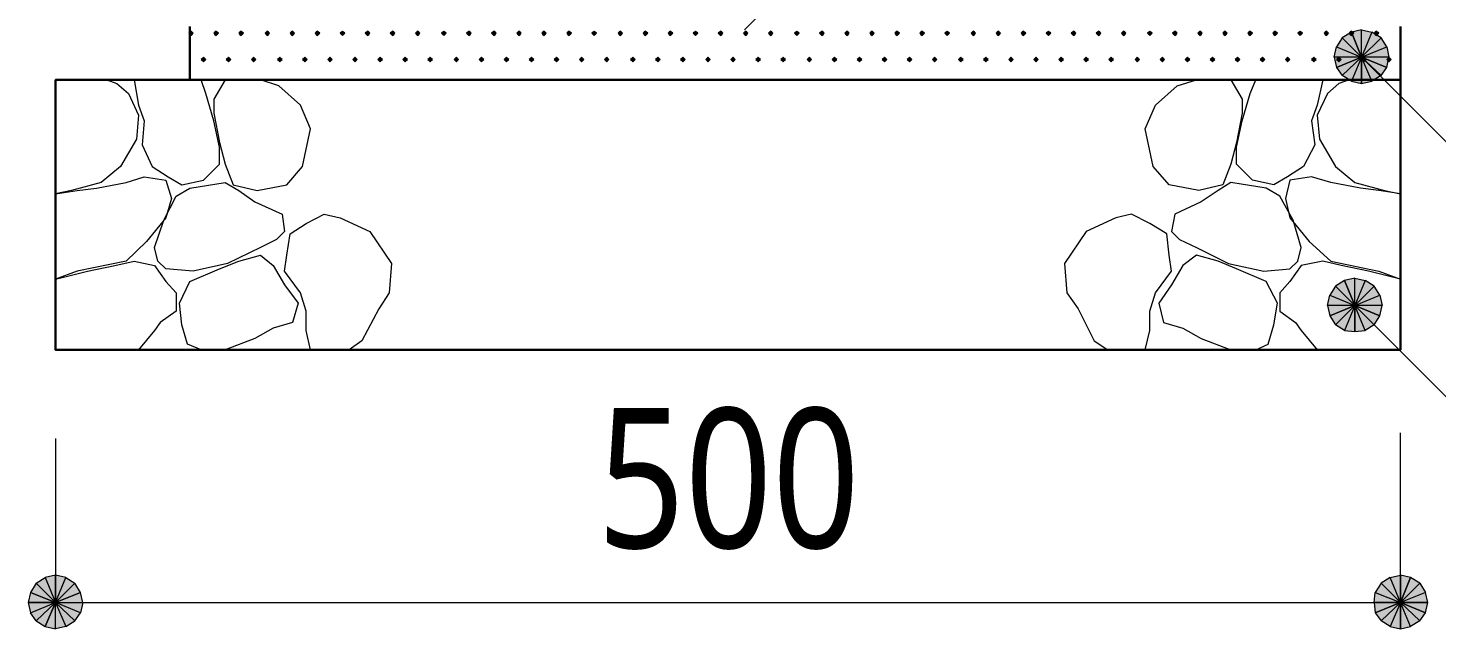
# Model space of a CAD drawing. Header units: millimetres. Extents: x 0 to 420, y 0 to 297.
# Drawn here: x 140.33 to 166.52, y 225.04 to 236.21 of the extents above; entities that cross this region are included whole.
import ezdxf
from ezdxf.enums import TextEntityAlignment as Align

# ---------------------------------------------------------------- set-up
doc = ezdxf.new("R2010")
doc.units = ezdxf.units.MM
doc.styles.add('kst32b', font='NotoSansJP-Variable.ttf')

msp = doc.modelspace()

# ---------------------------------------------------------------- hatches: boundary and pattern name
h = msp.add_hatch(color=7)
h.paths.add_polyline_path([(165.481, 236.029), (165.312, 236.135), (165.121, 235.67), (165.481, 236.029)])
h.paths.add_polyline_path([(165.312, 236.135), (165.121, 235.67), (165.121, 236.178), (165.312, 236.135)])
h.paths.add_polyline_path([(165.121, 235.67), (165.121, 236.178), (164.931, 236.135), (165.121, 235.67)])
for points in [[(143.362, 236.156), (143.341, 236.135), (143.32, 236.114), (143.341, 236.093), (143.362, 236.072), (143.383, 236.093), (143.404, 236.114), (143.383, 236.135), (143.362, 236.156)], [(143.828, 236.156), (143.806, 236.135), (143.785, 236.114), (143.806, 236.093), (143.828, 236.072), (143.849, 236.093), (143.87, 236.114), (143.849, 236.135), (143.828, 236.156)], [(144.293, 236.156), (144.272, 236.135), (144.251, 236.114), (144.272, 236.093), (144.293, 236.072), (144.314, 236.093), (144.336, 236.114), (144.314, 236.135), (144.293, 236.156)], [(144.78, 236.156), (144.759, 236.135), (144.738, 236.114), (144.759, 236.093), (144.78, 236.072), (144.801, 236.093), (144.822, 236.114), (144.801, 236.135), (144.78, 236.156)], [(145.246, 236.156), (145.225, 236.135), (145.203, 236.114), (145.225, 236.093), (145.246, 236.072), (145.267, 236.093), (145.288, 236.114), (145.267, 236.135), (145.246, 236.156)], [(145.711, 236.156), (145.69, 236.135), (145.669, 236.114), (145.69, 236.093), (145.711, 236.072), (145.733, 236.093), (145.754, 236.114), (145.733, 236.135), (145.711, 236.156)], [(146.177, 236.156), (146.156, 236.135), (146.135, 236.114), (146.156, 236.093), (146.177, 236.072), (146.198, 236.093), (146.219, 236.114), (146.198, 236.135), (146.177, 236.156)], [(146.643, 236.156), (146.621, 236.135), (146.6, 236.114), (146.621, 236.093), (146.643, 236.072), (146.664, 236.093), (146.685, 236.114), (146.664, 236.135), (146.643, 236.156)], [(147.108, 236.156), (147.087, 236.135), (147.066, 236.114), (147.087, 236.093), (147.108, 236.072), (147.129, 236.093), (147.151, 236.114), (147.129, 236.135), (147.108, 236.156)], [(147.574, 236.156), (147.553, 236.135), (147.532, 236.114), (147.553, 236.093), (147.574, 236.072), (147.595, 236.093), (147.616, 236.114), (147.595, 236.135), (147.574, 236.156)], [(148.061, 236.156), (148.04, 236.135), (148.019, 236.114), (148.04, 236.093), (148.061, 236.072), (148.082, 236.093), (148.103, 236.114), (148.082, 236.135), (148.061, 236.156)], [(148.527, 236.156), (148.505, 236.135), (148.484, 236.114), (148.505, 236.093), (148.527, 236.072), (148.548, 236.093), (148.569, 236.114), (148.548, 236.135), (148.527, 236.156)], [(148.992, 236.156), (148.971, 236.135), (148.95, 236.114), (148.971, 236.093), (148.992, 236.072), (149.013, 236.093), (149.035, 236.114), (149.013, 236.135), (148.992, 236.156)], [(149.458, 236.156), (149.437, 236.135), (149.416, 236.114), (149.437, 236.093), (149.458, 236.072), (149.479, 236.093), (149.5, 236.114), (149.479, 236.135), (149.458, 236.156)], [(149.924, 236.156), (149.902, 236.135), (149.881, 236.114), (149.902, 236.093), (149.924, 236.072), (149.945, 236.093), (149.966, 236.114), (149.945, 236.135), (149.924, 236.156)], [(150.389, 236.156), (150.368, 236.135), (150.347, 236.114), (150.368, 236.093), (150.389, 236.072), (150.41, 236.093), (150.432, 236.114), (150.41, 236.135), (150.389, 236.156)], [(150.855, 236.156), (150.834, 236.135), (150.812, 236.114), (150.834, 236.093), (150.855, 236.072), (150.876, 236.093), (150.897, 236.114), (150.876, 236.135), (150.855, 236.156)], [(151.342, 236.156), (151.321, 236.135), (151.299, 236.114), (151.321, 236.093), (151.342, 236.072), (151.363, 236.093), (151.384, 236.114), (151.363, 236.135), (151.342, 236.156)], [(151.807, 236.156), (151.786, 236.135), (151.765, 236.114), (151.786, 236.093), (151.807, 236.072), (151.829, 236.093), (151.85, 236.114), (151.829, 236.135), (151.807, 236.156)], [(152.273, 236.156), (152.252, 236.135), (152.231, 236.114), (152.252, 236.093), (152.273, 236.072), (152.294, 236.093), (152.315, 236.114), (152.294, 236.135), (152.273, 236.156)], [(152.739, 236.156), (152.718, 236.135), (152.696, 236.114), (152.718, 236.093), (152.739, 236.072), (152.76, 236.093), (152.781, 236.114), (152.76, 236.135), (152.739, 236.156)], [(153.204, 236.156), (153.183, 236.135), (153.162, 236.114), (153.183, 236.093), (153.204, 236.072), (153.226, 236.093), (153.247, 236.114), (153.226, 236.135), (153.204, 236.156)], [(153.67, 236.156), (153.649, 236.135), (153.628, 236.114), (153.649, 236.093), (153.67, 236.072), (153.691, 236.093), (153.712, 236.114), (153.691, 236.135), (153.67, 236.156)], [(154.136, 236.156), (154.115, 236.135), (154.093, 236.114), (154.115, 236.093), (154.136, 236.072), (154.157, 236.093), (154.178, 236.114), (154.157, 236.135), (154.136, 236.156)], [(154.622, 236.156), (154.601, 236.135), (154.58, 236.114), (154.601, 236.093), (154.622, 236.072), (154.644, 236.093), (154.665, 236.114), (154.644, 236.135), (154.622, 236.156)], [(155.088, 236.156), (155.067, 236.135), (155.046, 236.114), (155.067, 236.093), (155.088, 236.072), (155.109, 236.093), (155.13, 236.114), (155.109, 236.135), (155.088, 236.156)], [(155.554, 236.156), (155.533, 236.135), (155.512, 236.114), (155.533, 236.093), (155.554, 236.072), (155.575, 236.093), (155.596, 236.114), (155.575, 236.135), (155.554, 236.156)], [(156.02, 236.156), (155.998, 236.135), (155.977, 236.114), (155.998, 236.093), (156.02, 236.072), (156.041, 236.093), (156.062, 236.114), (156.041, 236.135), (156.02, 236.156)], [(156.485, 236.156), (156.464, 236.135), (156.443, 236.114), (156.464, 236.093), (156.485, 236.072), (156.506, 236.093), (156.528, 236.114), (156.506, 236.135), (156.485, 236.156)], [(156.951, 236.156), (156.93, 236.135), (156.909, 236.114), (156.93, 236.093), (156.951, 236.072), (156.972, 236.093), (156.993, 236.114), (156.972, 236.135), (156.951, 236.156)], [(157.417, 236.156), (157.395, 236.135), (157.374, 236.114), (157.395, 236.093), (157.417, 236.072), (157.438, 236.093), (157.459, 236.114), (157.438, 236.135), (157.417, 236.156)], [(157.903, 236.156), (157.882, 236.135), (157.861, 236.114), (157.882, 236.093), (157.903, 236.072), (157.925, 236.093), (157.946, 236.114), (157.925, 236.135), (157.903, 236.156)], [(158.369, 236.156), (158.348, 236.135), (158.327, 236.114), (158.348, 236.093), (158.369, 236.072), (158.39, 236.093), (158.411, 236.114), (158.39, 236.135), (158.369, 236.156)], [(158.835, 236.156), (158.813, 236.135), (158.792, 236.114), (158.813, 236.093), (158.835, 236.072), (158.856, 236.093), (158.877, 236.114), (158.856, 236.135), (158.835, 236.156)], [(159.3, 236.156), (159.279, 236.135), (159.258, 236.114), (159.279, 236.093), (159.3, 236.072), (159.321, 236.093), (159.343, 236.114), (159.321, 236.135), (159.3, 236.156)], [(159.766, 236.156), (159.745, 236.135), (159.724, 236.114), (159.745, 236.093), (159.766, 236.072), (159.787, 236.093), (159.808, 236.114), (159.787, 236.135), (159.766, 236.156)], [(160.232, 236.156), (160.211, 236.135), (160.189, 236.114), (160.211, 236.093), (160.232, 236.072), (160.253, 236.093), (160.274, 236.114), (160.253, 236.135), (160.232, 236.156)], [(160.697, 236.156), (160.676, 236.135), (160.655, 236.114), (160.676, 236.093), (160.697, 236.072), (160.719, 236.093), (160.74, 236.114), (160.719, 236.135), (160.697, 236.156)], [(161.184, 236.156), (161.163, 236.135), (161.142, 236.114), (161.163, 236.093), (161.184, 236.072), (161.205, 236.093), (161.227, 236.114), (161.205, 236.135), (161.184, 236.156)], [(161.65, 236.156), (161.629, 236.135), (161.608, 236.114), (161.629, 236.093), (161.65, 236.072), (161.671, 236.093), (161.692, 236.114), (161.671, 236.135), (161.65, 236.156)], [(162.116, 236.156), (162.094, 236.135), (162.073, 236.114), (162.094, 236.093), (162.116, 236.072), (162.137, 236.093), (162.158, 236.114), (162.137, 236.135), (162.116, 236.156)], [(162.581, 236.156), (162.56, 236.135), (162.539, 236.114), (162.56, 236.093), (162.581, 236.072), (162.602, 236.093), (162.624, 236.114), (162.602, 236.135), (162.581, 236.156)], [(163.047, 236.156), (163.026, 236.135), (163.004, 236.114), (163.026, 236.093), (163.047, 236.072), (163.068, 236.093), (163.089, 236.114), (163.068, 236.135), (163.047, 236.156)], [(163.512, 236.156), (163.491, 236.135), (163.47, 236.114), (163.491, 236.093), (163.512, 236.072), (163.534, 236.093), (163.555, 236.114), (163.534, 236.135), (163.512, 236.156)], [(163.978, 236.156), (163.957, 236.135), (163.936, 236.114), (163.957, 236.093), (163.978, 236.072), (163.999, 236.093), (164.021, 236.114), (163.999, 236.135), (163.978, 236.156)], [(164.465, 236.156), (164.444, 236.135), (164.423, 236.114), (164.444, 236.093), (164.465, 236.072), (164.486, 236.093), (164.507, 236.114), (164.486, 236.135), (164.465, 236.156)], [(164.931, 236.135), (164.761, 236.029), (165.121, 235.67), (164.931, 236.135)], [(164.931, 236.156), (164.91, 236.135), (164.888, 236.114), (164.91, 236.093), (164.931, 236.072), (164.952, 236.093), (164.973, 236.114), (164.952, 236.135), (164.931, 236.156)], [(165.396, 236.156), (165.375, 236.135), (165.354, 236.114), (165.375, 236.093), (165.396, 236.072), (165.418, 236.093), (165.439, 236.114), (165.418, 236.135), (165.396, 236.156)], [(143.595, 235.67), (143.574, 235.648), (143.552, 235.627), (143.574, 235.606), (143.595, 235.585), (143.616, 235.606), (143.637, 235.627), (143.616, 235.648), (143.595, 235.67)], [(144.06, 235.67), (144.039, 235.648), (144.018, 235.627), (144.039, 235.606), (144.06, 235.585), (144.082, 235.606), (144.103, 235.627), (144.082, 235.648), (144.06, 235.67)], [(144.526, 235.67), (144.505, 235.648), (144.484, 235.627), (144.505, 235.606), (144.526, 235.585), (144.547, 235.606), (144.568, 235.627), (144.547, 235.648), (144.526, 235.67)], [(145.013, 235.67), (144.992, 235.648), (144.971, 235.627), (144.992, 235.606), (145.013, 235.585), (145.034, 235.606), (145.055, 235.627), (145.034, 235.648), (145.013, 235.67)], [(145.479, 235.67), (145.457, 235.648), (145.436, 235.627), (145.457, 235.606), (145.479, 235.585), (145.5, 235.606), (145.521, 235.627), (145.5, 235.648), (145.479, 235.67)], [(145.944, 235.67), (145.923, 235.648), (145.902, 235.627), (145.923, 235.606), (145.944, 235.585), (145.965, 235.606), (145.987, 235.627), (145.965, 235.648), (145.944, 235.67)], [(146.41, 235.67), (146.389, 235.648), (146.368, 235.627), (146.389, 235.606), (146.41, 235.585), (146.431, 235.606), (146.452, 235.627), (146.431, 235.648), (146.41, 235.67)], [(146.876, 235.67), (146.854, 235.648), (146.833, 235.627), (146.854, 235.606), (146.876, 235.585), (146.897, 235.606), (146.918, 235.627), (146.897, 235.648), (146.876, 235.67)], [(147.341, 235.67), (147.32, 235.648), (147.299, 235.627), (147.32, 235.606), (147.341, 235.585), (147.362, 235.606), (147.384, 235.627), (147.362, 235.648), (147.341, 235.67)], [(147.807, 235.67), (147.786, 235.648), (147.765, 235.627), (147.786, 235.606), (147.807, 235.585), (147.828, 235.606), (147.849, 235.627), (147.828, 235.648), (147.807, 235.67)], [(148.294, 235.67), (148.272, 235.648), (148.251, 235.627), (148.272, 235.606), (148.294, 235.585), (148.315, 235.606), (148.336, 235.627), (148.315, 235.648), (148.294, 235.67)], [(148.759, 235.67), (148.738, 235.648), (148.717, 235.627), (148.738, 235.606), (148.759, 235.585), (148.78, 235.606), (148.802, 235.627), (148.78, 235.648), (148.759, 235.67)], [(149.225, 235.67), (149.204, 235.648), (149.183, 235.627), (149.204, 235.606), (149.225, 235.585), (149.246, 235.606), (149.267, 235.627), (149.246, 235.648), (149.225, 235.67)], [(149.691, 235.67), (149.67, 235.648), (149.648, 235.627), (149.67, 235.606), (149.691, 235.585), (149.712, 235.606), (149.733, 235.627), (149.712, 235.648), (149.691, 235.67)], [(150.156, 235.67), (150.135, 235.648), (150.114, 235.627), (150.135, 235.606), (150.156, 235.585), (150.178, 235.606), (150.199, 235.627), (150.178, 235.648), (150.156, 235.67)], [(150.622, 235.67), (150.601, 235.648), (150.58, 235.627), (150.601, 235.606), (150.622, 235.585), (150.643, 235.606), (150.664, 235.627), (150.643, 235.648), (150.622, 235.67)], [(151.088, 235.67), (151.067, 235.648), (151.045, 235.627), (151.067, 235.606), (151.088, 235.585), (151.109, 235.606), (151.13, 235.627), (151.109, 235.648), (151.088, 235.67)], [(151.575, 235.67), (151.553, 235.648), (151.532, 235.627), (151.553, 235.606), (151.575, 235.585), (151.596, 235.606), (151.617, 235.627), (151.596, 235.648), (151.575, 235.67)], [(152.04, 235.67), (152.019, 235.648), (151.998, 235.627), (152.019, 235.606), (152.04, 235.585), (152.061, 235.606), (152.083, 235.627), (152.061, 235.648), (152.04, 235.67)], [(152.506, 235.67), (152.485, 235.648), (152.463, 235.627), (152.485, 235.606), (152.506, 235.585), (152.527, 235.606), (152.548, 235.627), (152.527, 235.648), (152.506, 235.67)], [(152.971, 235.67), (152.95, 235.648), (152.929, 235.627), (152.95, 235.606), (152.971, 235.585), (152.993, 235.606), (153.014, 235.627), (152.993, 235.648), (152.971, 235.67)], [(153.437, 235.67), (153.416, 235.648), (153.395, 235.627), (153.416, 235.606), (153.437, 235.585), (153.458, 235.606), (153.479, 235.627), (153.458, 235.648), (153.437, 235.67)], [(153.903, 235.67), (153.882, 235.648), (153.861, 235.627), (153.882, 235.606), (153.903, 235.585), (153.924, 235.606), (153.945, 235.627), (153.924, 235.648), (153.903, 235.67)], [(154.369, 235.67), (154.347, 235.648), (154.326, 235.627), (154.347, 235.606), (154.369, 235.585), (154.39, 235.606), (154.411, 235.627), (154.39, 235.648), (154.369, 235.67)], [(154.855, 235.67), (154.834, 235.648), (154.813, 235.627), (154.834, 235.606), (154.855, 235.585), (154.877, 235.606), (154.898, 235.627), (154.877, 235.648), (154.855, 235.67)], [(155.321, 235.67), (155.3, 235.648), (155.279, 235.627), (155.3, 235.606), (155.321, 235.585), (155.342, 235.606), (155.363, 235.627), (155.342, 235.648), (155.321, 235.67)], [(155.787, 235.67), (155.766, 235.648), (155.744, 235.627), (155.766, 235.606), (155.787, 235.585), (155.808, 235.606), (155.829, 235.627), (155.808, 235.648), (155.787, 235.67)], [(156.252, 235.67), (156.231, 235.648), (156.21, 235.627), (156.231, 235.606), (156.252, 235.585), (156.274, 235.606), (156.295, 235.627), (156.274, 235.648), (156.252, 235.67)], [(156.718, 235.67), (156.697, 235.648), (156.676, 235.627), (156.697, 235.606), (156.718, 235.585), (156.739, 235.606), (156.76, 235.627), (156.739, 235.648), (156.718, 235.67)], [(157.184, 235.67), (157.162, 235.648), (157.141, 235.627), (157.162, 235.606), (157.184, 235.585), (157.205, 235.606), (157.226, 235.627), (157.205, 235.648), (157.184, 235.67)], [(157.671, 235.67), (157.649, 235.648), (157.628, 235.627), (157.649, 235.606), (157.671, 235.585), (157.692, 235.606), (157.713, 235.627), (157.692, 235.648), (157.671, 235.67)], [(158.136, 235.67), (158.115, 235.648), (158.094, 235.627), (158.115, 235.606), (158.136, 235.585), (158.157, 235.606), (158.179, 235.627), (158.157, 235.648), (158.136, 235.67)], [(158.602, 235.67), (158.581, 235.648), (158.56, 235.627), (158.581, 235.606), (158.602, 235.585), (158.623, 235.606), (158.644, 235.627), (158.623, 235.648), (158.602, 235.67)], [(159.068, 235.67), (159.046, 235.648), (159.025, 235.627), (159.046, 235.606), (159.068, 235.585), (159.089, 235.606), (159.11, 235.627), (159.089, 235.648), (159.068, 235.67)], [(159.533, 235.67), (159.512, 235.648), (159.491, 235.627), (159.512, 235.606), (159.533, 235.585), (159.554, 235.606), (159.576, 235.627), (159.554, 235.648), (159.533, 235.67)], [(159.999, 235.67), (159.978, 235.648), (159.957, 235.627), (159.978, 235.606), (159.999, 235.585), (160.02, 235.606), (160.041, 235.627), (160.02, 235.648), (159.999, 235.67)], [(160.465, 235.67), (160.443, 235.648), (160.422, 235.627), (160.443, 235.606), (160.465, 235.585), (160.486, 235.606), (160.507, 235.627), (160.486, 235.648), (160.465, 235.67)], [(160.951, 235.67), (160.93, 235.648), (160.909, 235.627), (160.93, 235.606), (160.951, 235.585), (160.972, 235.606), (160.994, 235.627), (160.972, 235.648), (160.951, 235.67)], [(161.417, 235.67), (161.396, 235.648), (161.375, 235.627), (161.396, 235.606), (161.417, 235.585), (161.438, 235.606), (161.459, 235.627), (161.438, 235.648), (161.417, 235.67)], [(161.883, 235.67), (161.862, 235.648), (161.84, 235.627), (161.862, 235.606), (161.883, 235.585), (161.904, 235.606), (161.925, 235.627), (161.904, 235.648), (161.883, 235.67)], [(162.348, 235.67), (162.327, 235.648), (162.306, 235.627), (162.327, 235.606), (162.348, 235.585), (162.37, 235.606), (162.391, 235.627), (162.37, 235.648), (162.348, 235.67)], [(162.814, 235.67), (162.793, 235.648), (162.772, 235.627), (162.793, 235.606), (162.814, 235.585), (162.835, 235.606), (162.856, 235.627), (162.835, 235.648), (162.814, 235.67)], [(163.28, 235.67), (163.259, 235.648), (163.237, 235.627), (163.259, 235.606), (163.28, 235.585), (163.301, 235.606), (163.322, 235.627), (163.301, 235.648), (163.28, 235.67)], [(163.745, 235.67), (163.724, 235.648), (163.703, 235.627), (163.724, 235.606), (163.745, 235.585), (163.767, 235.606), (163.788, 235.627), (163.767, 235.648), (163.745, 235.67)], [(164.232, 235.67), (164.211, 235.648), (164.19, 235.627), (164.211, 235.606), (164.232, 235.585), (164.253, 235.606), (164.275, 235.627), (164.253, 235.648), (164.232, 235.67)], [(164.698, 235.67), (164.677, 235.648), (164.655, 235.627), (164.677, 235.606), (164.698, 235.585), (164.719, 235.606), (164.74, 235.627), (164.719, 235.648), (164.698, 235.67)], [(165.163, 235.67), (165.142, 235.648), (165.121, 235.627), (165.142, 235.606), (165.163, 235.585), (165.185, 235.606), (165.206, 235.627), (165.185, 235.648), (165.163, 235.67)], [(165.629, 235.67), (165.608, 235.648), (165.587, 235.627), (165.608, 235.606), (165.629, 235.585), (165.65, 235.606), (165.671, 235.627), (165.65, 235.648), (165.629, 235.67)], [(164.804, 231.521), (164.634, 231.415), (164.994, 231.055), (164.804, 231.521)], [(140.377, 225.721), (140.335, 225.531), (140.843, 225.531), (140.377, 225.721)], [(166.307, 225.34), (166.349, 225.531), (165.841, 225.531), (166.307, 225.34)]]:
    msp.add_hatch(color=7).paths.add_polyline_path(points)
h = msp.add_hatch(color=7)
h.paths.add_polyline_path([(164.761, 236.029), (164.655, 235.86), (165.121, 235.67), (164.761, 236.029)])
h.paths.add_polyline_path([(164.655, 235.86), (165.121, 235.67), (164.613, 235.67), (164.655, 235.86)])
h.paths.add_polyline_path([(165.121, 235.67), (164.613, 235.67), (164.655, 235.479), (165.121, 235.67)])
h = msp.add_hatch(color=7)
h.paths.add_polyline_path([(165.587, 235.479), (165.629, 235.67), (165.121, 235.67), (165.587, 235.479)])
h.paths.add_polyline_path([(165.629, 235.67), (165.121, 235.67), (165.587, 235.86), (165.629, 235.67)])
h.paths.add_polyline_path([(165.121, 235.67), (165.587, 235.86), (165.481, 236.029), (165.121, 235.67)])
h = msp.add_hatch(color=7)
h.paths.add_polyline_path([(164.655, 235.479), (164.761, 235.331), (165.121, 235.67), (164.655, 235.479)])
h.paths.add_polyline_path([(164.761, 235.331), (165.121, 235.67), (164.931, 235.225), (164.761, 235.331)])
h.paths.add_polyline_path([(165.121, 235.67), (164.931, 235.225), (165.121, 235.183), (165.121, 235.67)])
h = msp.add_hatch(color=7)
h.paths.add_polyline_path([(165.121, 235.183), (165.312, 235.225), (165.121, 235.67), (165.121, 235.183)])
h.paths.add_polyline_path([(165.312, 235.225), (165.121, 235.67), (165.481, 235.331), (165.312, 235.225)])
h.paths.add_polyline_path([(165.121, 235.67), (165.481, 235.331), (165.587, 235.479), (165.121, 235.67)])
h = msp.add_hatch(color=7)
h.paths.add_polyline_path([(165.354, 231.415), (165.185, 231.521), (164.994, 231.055), (165.354, 231.415)])
h.paths.add_polyline_path([(165.185, 231.521), (164.994, 231.055), (164.994, 231.563), (165.185, 231.521)])
h.paths.add_polyline_path([(164.994, 231.055), (164.994, 231.563), (164.804, 231.521), (164.994, 231.055)])
h = msp.add_hatch(color=7)
h.paths.add_polyline_path([(164.634, 231.415), (164.529, 231.246), (164.994, 231.055), (164.634, 231.415)])
h.paths.add_polyline_path([(164.529, 231.246), (164.994, 231.055), (164.486, 231.055), (164.529, 231.246)])
h.paths.add_polyline_path([(164.994, 231.055), (164.486, 231.055), (164.529, 230.865), (164.994, 231.055)])
h = msp.add_hatch(color=7)
h.paths.add_polyline_path([(165.46, 230.865), (165.502, 231.055), (164.994, 231.055), (165.46, 230.865)])
h.paths.add_polyline_path([(165.502, 231.055), (164.994, 231.055), (165.46, 231.246), (165.502, 231.055)])
h.paths.add_polyline_path([(164.994, 231.055), (165.46, 231.246), (165.354, 231.415), (164.994, 231.055)])
h = msp.add_hatch(color=7)
h.paths.add_polyline_path([(164.529, 230.865), (164.634, 230.696), (164.994, 231.055), (164.529, 230.865)])
h.paths.add_polyline_path([(164.634, 230.696), (164.994, 231.055), (164.804, 230.59), (164.634, 230.696)])
h.paths.add_polyline_path([(164.994, 231.055), (164.804, 230.59), (164.994, 230.568), (164.994, 231.055)])
h = msp.add_hatch(color=7)
h.paths.add_polyline_path([(164.994, 230.568), (165.185, 230.59), (164.994, 231.055), (164.994, 230.568)])
h.paths.add_polyline_path([(165.185, 230.59), (164.994, 231.055), (165.354, 230.696), (165.185, 230.59)])
h.paths.add_polyline_path([(164.994, 231.055), (165.354, 230.696), (165.46, 230.865), (164.994, 231.055)])
h = msp.add_hatch(color=7)
h.paths.add_polyline_path([(140.843, 226.039), (140.653, 225.996), (140.843, 225.531), (140.843, 226.039)])
h.paths.add_polyline_path([(140.653, 225.996), (140.843, 225.531), (140.483, 225.891), (140.653, 225.996)])
h.paths.add_polyline_path([(140.843, 225.531), (140.483, 225.891), (140.377, 225.721), (140.843, 225.531)])
h = msp.add_hatch(color=7)
h.paths.add_polyline_path([(141.309, 225.721), (141.203, 225.891), (140.843, 225.531), (141.309, 225.721)])
h.paths.add_polyline_path([(141.203, 225.891), (140.843, 225.531), (141.034, 225.996), (141.203, 225.891)])
h.paths.add_polyline_path([(140.843, 225.531), (141.034, 225.996), (140.843, 226.039), (140.843, 225.531)])
h = msp.add_hatch(color=7)
h.paths.add_polyline_path([(166.031, 225.996), (165.841, 226.039), (165.841, 225.531), (166.031, 225.996)])
h.paths.add_polyline_path([(165.841, 226.039), (165.841, 225.531), (165.65, 225.996), (165.841, 226.039)])
h.paths.add_polyline_path([(165.841, 225.531), (165.65, 225.996), (165.481, 225.891), (165.841, 225.531)])
h = msp.add_hatch(color=7)
h.paths.add_polyline_path([(166.349, 225.531), (166.307, 225.721), (165.841, 225.531), (166.349, 225.531)])
h.paths.add_polyline_path([(166.307, 225.721), (165.841, 225.531), (166.201, 225.891), (166.307, 225.721)])
h.paths.add_polyline_path([(165.841, 225.531), (166.201, 225.891), (166.031, 225.996), (165.841, 225.531)])
h = msp.add_hatch(color=7)
h.paths.add_polyline_path([(141.203, 225.192), (141.309, 225.34), (140.843, 225.531), (141.203, 225.192)])
h.paths.add_polyline_path([(141.309, 225.34), (140.843, 225.531), (141.351, 225.531), (141.309, 225.34)])
h.paths.add_polyline_path([(140.843, 225.531), (141.351, 225.531), (141.309, 225.721), (140.843, 225.531)])
h = msp.add_hatch(color=7)
h.paths.add_polyline_path([(165.481, 225.891), (165.375, 225.721), (165.841, 225.531), (165.481, 225.891)])
h.paths.add_polyline_path([(165.375, 225.721), (165.841, 225.531), (165.354, 225.531), (165.375, 225.721)])
h.paths.add_polyline_path([(165.841, 225.531), (165.354, 225.531), (165.375, 225.34), (165.841, 225.531)])
h = msp.add_hatch(color=7)
h.paths.add_polyline_path([(140.335, 225.531), (140.377, 225.34), (140.843, 225.531), (140.335, 225.531)])
h.paths.add_polyline_path([(140.377, 225.34), (140.843, 225.531), (140.483, 225.192), (140.377, 225.34)])
h.paths.add_polyline_path([(140.843, 225.531), (140.483, 225.192), (140.653, 225.086), (140.843, 225.531)])
h = msp.add_hatch(color=7)
h.paths.add_polyline_path([(140.653, 225.086), (140.843, 225.044), (140.843, 225.531), (140.653, 225.086)])
h.paths.add_polyline_path([(140.843, 225.044), (140.843, 225.531), (141.034, 225.086), (140.843, 225.044)])
h.paths.add_polyline_path([(140.843, 225.531), (141.034, 225.086), (141.203, 225.192), (140.843, 225.531)])
h = msp.add_hatch(color=7)
h.paths.add_polyline_path([(165.375, 225.34), (165.481, 225.192), (165.841, 225.531), (165.375, 225.34)])
h.paths.add_polyline_path([(165.481, 225.192), (165.841, 225.531), (165.65, 225.086), (165.481, 225.192)])
h.paths.add_polyline_path([(165.841, 225.531), (165.65, 225.086), (165.841, 225.044), (165.841, 225.531)])
h = msp.add_hatch(color=7)
h.paths.add_polyline_path([(165.841, 225.044), (166.031, 225.086), (165.841, 225.531), (165.841, 225.044)])
h.paths.add_polyline_path([(166.031, 225.086), (165.841, 225.531), (166.201, 225.192), (166.031, 225.086)])
h.paths.add_polyline_path([(165.841, 225.531), (166.201, 225.192), (166.307, 225.34), (165.841, 225.531)])

# ---------------------------------------------------------------- linework, layer by layer
at = {"lineweight": 13}
for points in [[(153.649, 236.178), (157.374, 239.882)], [(165.121, 235.67), (168.402, 232.389)], [(141.796, 235.246), (141.986, 235.183), (142.198, 234.992), (142.388, 234.59), (142.346, 234.146), (142.05, 233.638), (141.69, 233.341), (141.139, 233.193), (140.843, 233.13), (141.245, 233.193), (141.605, 233.236), (142.155, 233.341), (142.494, 233.447), (142.896, 233.384), (143.002, 233.045), (142.896, 232.685), (142.536, 232.241), (142.155, 231.881), (141.245, 231.69), (140.843, 231.542), (141.436, 231.69), (141.944, 231.796), (142.304, 231.881), (142.685, 231.796), (142.896, 231.5), (143.087, 231.288), (143.087, 230.949), (142.79, 230.738), (142.685, 230.59), (142.388, 230.23)], [(142.304, 235.246), (142.388, 234.781), (142.494, 234.484), (142.452, 234.04), (142.642, 233.638), (142.938, 233.447), (143.193, 233.299), (143.595, 233.384), (143.891, 233.68), (143.891, 233.997), (143.785, 234.484), (143.637, 234.992), (143.552, 235.246)], [(143.997, 235.246), (143.785, 234.887), (143.785, 234.632), (143.891, 234.082), (143.997, 233.68), (144.145, 233.299), (144.59, 233.193), (145.14, 233.299), (145.436, 233.638), (145.584, 234.336), (145.394, 234.781), (144.992, 235.14), (144.653, 235.246)], [(162.687, 235.246), (162.899, 234.887), (162.899, 234.632), (162.793, 234.082), (162.687, 233.68), (162.539, 233.299), (162.094, 233.193), (161.544, 233.299), (161.248, 233.638), (161.1, 234.336), (161.29, 234.781), (161.692, 235.14), (162.052, 235.246)], [(164.402, 235.246), (164.296, 234.781), (164.19, 234.484), (164.253, 234.04), (164.042, 233.638), (163.745, 233.447), (163.491, 233.299), (163.089, 233.384), (162.793, 233.68), (162.793, 233.997), (162.899, 234.484), (163.047, 234.992), (163.153, 235.246)], [(164.888, 235.246), (164.698, 235.183), (164.486, 234.992), (164.296, 234.59), (164.338, 234.146), (164.634, 233.638), (164.994, 233.341), (165.545, 233.193), (165.841, 233.13), (165.439, 233.193), (165.1, 233.236), (164.55, 233.341), (164.19, 233.447), (163.788, 233.384), (163.703, 233.045), (163.788, 232.685), (164.147, 232.241), (164.55, 231.881), (165.439, 231.69), (165.841, 231.542), (165.248, 231.69), (164.74, 231.796), (164.402, 231.881), (163.999, 231.796), (163.788, 231.5), (163.597, 231.288), (163.597, 230.949), (163.894, 230.738), (163.999, 230.59), (164.296, 230.23)], [(145.584, 230.23), (145.5, 230.59), (145.5, 230.949), (145.394, 231.288), (145.097, 231.69), (145.14, 231.987), (145.203, 232.389), (145.5, 232.579), (145.838, 232.749), (146.135, 232.685), (146.685, 232.431), (147.087, 231.838), (147.045, 231.288), (146.854, 230.992), (146.537, 230.399), (146.304, 230.23)], [(161.1, 230.23), (161.184, 230.59), (161.184, 230.949), (161.29, 231.288), (161.586, 231.69), (161.544, 231.987), (161.502, 232.389), (161.184, 232.579), (160.846, 232.749), (160.549, 232.685), (159.999, 232.431), (159.597, 231.838), (159.639, 231.288), (159.851, 230.992), (160.147, 230.399), (160.401, 230.23)], [(143.552, 230.23), (143.298, 230.336), (143.193, 230.696), (143.15, 231.098), (143.341, 231.5), (143.891, 231.733), (144.251, 231.881), (144.653, 231.987), (144.886, 231.796), (145.097, 231.436), (145.352, 231.098), (145.246, 230.738), (144.886, 230.632), (144.547, 230.441), (143.997, 230.23)], [(163.153, 230.23), (163.386, 230.336), (163.491, 230.696), (163.555, 231.098), (163.343, 231.5), (162.793, 231.733), (162.454, 231.881), (162.052, 231.987), (161.798, 231.796), (161.586, 231.436), (161.354, 231.098), (161.438, 230.738), (161.798, 230.632), (162.137, 230.441), (162.687, 230.23)], [(164.994, 231.055), (168.529, 227.521)], [(140.843, 228.579), (140.843, 225.531), (165.841, 225.531), (165.841, 228.685)]]:
    msp.add_lwpolyline(points, dxfattribs=at)
at = {"lineweight": 30}
for points in [[(165.841, 235.246), (140.843, 235.246), (140.843, 230.23), (165.841, 230.23), (165.841, 236.241)], [(143.341, 235.246), (143.341, 236.241)]]:
    msp.add_lwpolyline(points, dxfattribs=at)
at = {"lineweight": 0}
for points in [[(165.121, 235.67), (165.121, 236.178), (164.931, 236.135)], [(165.312, 236.135), (165.121, 235.67), (165.121, 236.178)], [(143.362, 236.156), (143.341, 236.135), (143.32, 236.114), (143.341, 236.093), (143.362, 236.072), (143.383, 236.093), (143.404, 236.114), (143.383, 236.135)], [(143.828, 236.156), (143.806, 236.135), (143.785, 236.114), (143.806, 236.093), (143.828, 236.072), (143.849, 236.093), (143.87, 236.114), (143.849, 236.135)], [(144.293, 236.156), (144.272, 236.135), (144.251, 236.114), (144.272, 236.093), (144.293, 236.072), (144.314, 236.093), (144.336, 236.114), (144.314, 236.135)], [(144.78, 236.156), (144.759, 236.135), (144.738, 236.114), (144.759, 236.093), (144.78, 236.072), (144.801, 236.093), (144.822, 236.114), (144.801, 236.135)], [(145.246, 236.156), (145.225, 236.135), (145.203, 236.114), (145.225, 236.093), (145.246, 236.072), (145.267, 236.093), (145.288, 236.114), (145.267, 236.135)], [(145.711, 236.156), (145.69, 236.135), (145.669, 236.114), (145.69, 236.093), (145.711, 236.072), (145.733, 236.093), (145.754, 236.114), (145.733, 236.135)], [(146.177, 236.156), (146.156, 236.135), (146.135, 236.114), (146.156, 236.093), (146.177, 236.072), (146.198, 236.093), (146.219, 236.114), (146.198, 236.135)], [(146.643, 236.156), (146.621, 236.135), (146.6, 236.114), (146.621, 236.093), (146.643, 236.072), (146.664, 236.093), (146.685, 236.114), (146.664, 236.135)], [(147.108, 236.156), (147.087, 236.135), (147.066, 236.114), (147.087, 236.093), (147.108, 236.072), (147.129, 236.093), (147.151, 236.114), (147.129, 236.135)], [(147.574, 236.156), (147.553, 236.135), (147.532, 236.114), (147.553, 236.093), (147.574, 236.072), (147.595, 236.093), (147.616, 236.114), (147.595, 236.135)], [(148.061, 236.156), (148.04, 236.135), (148.019, 236.114), (148.04, 236.093), (148.061, 236.072), (148.082, 236.093), (148.103, 236.114), (148.082, 236.135)], [(148.527, 236.156), (148.505, 236.135), (148.484, 236.114), (148.505, 236.093), (148.527, 236.072), (148.548, 236.093), (148.569, 236.114), (148.548, 236.135)], [(148.992, 236.156), (148.971, 236.135), (148.95, 236.114), (148.971, 236.093), (148.992, 236.072), (149.013, 236.093), (149.035, 236.114), (149.013, 236.135)], [(149.458, 236.156), (149.437, 236.135), (149.416, 236.114), (149.437, 236.093), (149.458, 236.072), (149.479, 236.093), (149.5, 236.114), (149.479, 236.135)], [(149.924, 236.156), (149.902, 236.135), (149.881, 236.114), (149.902, 236.093), (149.924, 236.072), (149.945, 236.093), (149.966, 236.114), (149.945, 236.135)], [(150.389, 236.156), (150.368, 236.135), (150.347, 236.114), (150.368, 236.093), (150.389, 236.072), (150.41, 236.093), (150.432, 236.114), (150.41, 236.135)], [(150.855, 236.156), (150.834, 236.135), (150.812, 236.114), (150.834, 236.093), (150.855, 236.072), (150.876, 236.093), (150.897, 236.114), (150.876, 236.135)], [(151.342, 236.156), (151.321, 236.135), (151.299, 236.114), (151.321, 236.093), (151.342, 236.072), (151.363, 236.093), (151.384, 236.114), (151.363, 236.135)], [(151.807, 236.156), (151.786, 236.135), (151.765, 236.114), (151.786, 236.093), (151.807, 236.072), (151.829, 236.093), (151.85, 236.114), (151.829, 236.135)], [(152.273, 236.156), (152.252, 236.135), (152.231, 236.114), (152.252, 236.093), (152.273, 236.072), (152.294, 236.093), (152.315, 236.114), (152.294, 236.135)], [(152.739, 236.156), (152.718, 236.135), (152.696, 236.114), (152.718, 236.093), (152.739, 236.072), (152.76, 236.093), (152.781, 236.114), (152.76, 236.135)], [(153.204, 236.156), (153.183, 236.135), (153.162, 236.114), (153.183, 236.093), (153.204, 236.072), (153.226, 236.093), (153.247, 236.114), (153.226, 236.135)], [(153.67, 236.156), (153.649, 236.135), (153.628, 236.114), (153.649, 236.093), (153.67, 236.072), (153.691, 236.093), (153.712, 236.114), (153.691, 236.135)], [(154.136, 236.156), (154.115, 236.135), (154.093, 236.114), (154.115, 236.093), (154.136, 236.072), (154.157, 236.093), (154.178, 236.114), (154.157, 236.135)], [(154.622, 236.156), (154.601, 236.135), (154.58, 236.114), (154.601, 236.093), (154.622, 236.072), (154.644, 236.093), (154.665, 236.114), (154.644, 236.135)], [(155.088, 236.156), (155.067, 236.135), (155.046, 236.114), (155.067, 236.093), (155.088, 236.072), (155.109, 236.093), (155.13, 236.114), (155.109, 236.135)], [(155.554, 236.156), (155.533, 236.135), (155.512, 236.114), (155.533, 236.093), (155.554, 236.072), (155.575, 236.093), (155.596, 236.114), (155.575, 236.135)], [(156.02, 236.156), (155.998, 236.135), (155.977, 236.114), (155.998, 236.093), (156.02, 236.072), (156.041, 236.093), (156.062, 236.114), (156.041, 236.135)], [(156.485, 236.156), (156.464, 236.135), (156.443, 236.114), (156.464, 236.093), (156.485, 236.072), (156.506, 236.093), (156.528, 236.114), (156.506, 236.135)], [(156.951, 236.156), (156.93, 236.135), (156.909, 236.114), (156.93, 236.093), (156.951, 236.072), (156.972, 236.093), (156.993, 236.114), (156.972, 236.135)], [(157.417, 236.156), (157.395, 236.135), (157.374, 236.114), (157.395, 236.093), (157.417, 236.072), (157.438, 236.093), (157.459, 236.114), (157.438, 236.135)], [(157.903, 236.156), (157.882, 236.135), (157.861, 236.114), (157.882, 236.093), (157.903, 236.072), (157.925, 236.093), (157.946, 236.114), (157.925, 236.135)], [(158.369, 236.156), (158.348, 236.135), (158.327, 236.114), (158.348, 236.093), (158.369, 236.072), (158.39, 236.093), (158.411, 236.114), (158.39, 236.135)], [(158.835, 236.156), (158.813, 236.135), (158.792, 236.114), (158.813, 236.093), (158.835, 236.072), (158.856, 236.093), (158.877, 236.114), (158.856, 236.135)], [(159.3, 236.156), (159.279, 236.135), (159.258, 236.114), (159.279, 236.093), (159.3, 236.072), (159.321, 236.093), (159.343, 236.114), (159.321, 236.135)], [(159.766, 236.156), (159.745, 236.135), (159.724, 236.114), (159.745, 236.093), (159.766, 236.072), (159.787, 236.093), (159.808, 236.114), (159.787, 236.135)], [(160.232, 236.156), (160.211, 236.135), (160.189, 236.114), (160.211, 236.093), (160.232, 236.072), (160.253, 236.093), (160.274, 236.114), (160.253, 236.135)], [(160.697, 236.156), (160.676, 236.135), (160.655, 236.114), (160.676, 236.093), (160.697, 236.072), (160.719, 236.093), (160.74, 236.114), (160.719, 236.135)], [(161.184, 236.156), (161.163, 236.135), (161.142, 236.114), (161.163, 236.093), (161.184, 236.072), (161.205, 236.093), (161.227, 236.114), (161.205, 236.135)], [(161.65, 236.156), (161.629, 236.135), (161.608, 236.114), (161.629, 236.093), (161.65, 236.072), (161.671, 236.093), (161.692, 236.114), (161.671, 236.135)], [(162.116, 236.156), (162.094, 236.135), (162.073, 236.114), (162.094, 236.093), (162.116, 236.072), (162.137, 236.093), (162.158, 236.114), (162.137, 236.135)], [(162.581, 236.156), (162.56, 236.135), (162.539, 236.114), (162.56, 236.093), (162.581, 236.072), (162.602, 236.093), (162.624, 236.114), (162.602, 236.135)], [(163.047, 236.156), (163.026, 236.135), (163.004, 236.114), (163.026, 236.093), (163.047, 236.072), (163.068, 236.093), (163.089, 236.114), (163.068, 236.135)], [(163.512, 236.156), (163.491, 236.135), (163.47, 236.114), (163.491, 236.093), (163.512, 236.072), (163.534, 236.093), (163.555, 236.114), (163.534, 236.135)], [(163.978, 236.156), (163.957, 236.135), (163.936, 236.114), (163.957, 236.093), (163.978, 236.072), (163.999, 236.093), (164.021, 236.114), (163.999, 236.135)], [(164.465, 236.156), (164.444, 236.135), (164.423, 236.114), (164.444, 236.093), (164.465, 236.072), (164.486, 236.093), (164.507, 236.114), (164.486, 236.135)], [(164.761, 236.029), (164.655, 235.86), (165.121, 235.67)], [(164.931, 236.135), (164.761, 236.029), (165.121, 235.67)], [(164.931, 236.156), (164.91, 236.135), (164.888, 236.114), (164.91, 236.093), (164.931, 236.072), (164.952, 236.093), (164.973, 236.114), (164.952, 236.135)], [(165.481, 236.029), (165.312, 236.135), (165.121, 235.67)], [(165.121, 235.67), (165.587, 235.86), (165.481, 236.029)], [(165.396, 236.156), (165.375, 236.135), (165.354, 236.114), (165.375, 236.093), (165.396, 236.072), (165.418, 236.093), (165.439, 236.114), (165.418, 236.135)], [(143.595, 235.67), (143.574, 235.648), (143.552, 235.627), (143.574, 235.606), (143.595, 235.585), (143.616, 235.606), (143.637, 235.627), (143.616, 235.648)], [(144.06, 235.67), (144.039, 235.648), (144.018, 235.627), (144.039, 235.606), (144.06, 235.585), (144.082, 235.606), (144.103, 235.627), (144.082, 235.648)], [(144.526, 235.67), (144.505, 235.648), (144.484, 235.627), (144.505, 235.606), (144.526, 235.585), (144.547, 235.606), (144.568, 235.627), (144.547, 235.648)], [(145.013, 235.67), (144.992, 235.648), (144.971, 235.627), (144.992, 235.606), (145.013, 235.585), (145.034, 235.606), (145.055, 235.627), (145.034, 235.648)], [(145.479, 235.67), (145.457, 235.648), (145.436, 235.627), (145.457, 235.606), (145.479, 235.585), (145.5, 235.606), (145.521, 235.627), (145.5, 235.648)], [(145.944, 235.67), (145.923, 235.648), (145.902, 235.627), (145.923, 235.606), (145.944, 235.585), (145.965, 235.606), (145.987, 235.627), (145.965, 235.648)], [(146.41, 235.67), (146.389, 235.648), (146.368, 235.627), (146.389, 235.606), (146.41, 235.585), (146.431, 235.606), (146.452, 235.627), (146.431, 235.648)], [(146.876, 235.67), (146.854, 235.648), (146.833, 235.627), (146.854, 235.606), (146.876, 235.585), (146.897, 235.606), (146.918, 235.627), (146.897, 235.648)], [(147.341, 235.67), (147.32, 235.648), (147.299, 235.627), (147.32, 235.606), (147.341, 235.585), (147.362, 235.606), (147.384, 235.627), (147.362, 235.648)], [(147.807, 235.67), (147.786, 235.648), (147.765, 235.627), (147.786, 235.606), (147.807, 235.585), (147.828, 235.606), (147.849, 235.627), (147.828, 235.648)], [(148.294, 235.67), (148.272, 235.648), (148.251, 235.627), (148.272, 235.606), (148.294, 235.585), (148.315, 235.606), (148.336, 235.627), (148.315, 235.648)], [(148.759, 235.67), (148.738, 235.648), (148.717, 235.627), (148.738, 235.606), (148.759, 235.585), (148.78, 235.606), (148.802, 235.627), (148.78, 235.648)], [(149.225, 235.67), (149.204, 235.648), (149.183, 235.627), (149.204, 235.606), (149.225, 235.585), (149.246, 235.606), (149.267, 235.627), (149.246, 235.648)], [(149.691, 235.67), (149.67, 235.648), (149.648, 235.627), (149.67, 235.606), (149.691, 235.585), (149.712, 235.606), (149.733, 235.627), (149.712, 235.648)], [(150.156, 235.67), (150.135, 235.648), (150.114, 235.627), (150.135, 235.606), (150.156, 235.585), (150.178, 235.606), (150.199, 235.627), (150.178, 235.648)], [(150.622, 235.67), (150.601, 235.648), (150.58, 235.627), (150.601, 235.606), (150.622, 235.585), (150.643, 235.606), (150.664, 235.627), (150.643, 235.648)], [(151.088, 235.67), (151.067, 235.648), (151.045, 235.627), (151.067, 235.606), (151.088, 235.585), (151.109, 235.606), (151.13, 235.627), (151.109, 235.648)], [(151.575, 235.67), (151.553, 235.648), (151.532, 235.627), (151.553, 235.606), (151.575, 235.585), (151.596, 235.606), (151.617, 235.627), (151.596, 235.648)], [(152.04, 235.67), (152.019, 235.648), (151.998, 235.627), (152.019, 235.606), (152.04, 235.585), (152.061, 235.606), (152.083, 235.627), (152.061, 235.648)], [(152.506, 235.67), (152.485, 235.648), (152.463, 235.627), (152.485, 235.606), (152.506, 235.585), (152.527, 235.606), (152.548, 235.627), (152.527, 235.648)], [(152.971, 235.67), (152.95, 235.648), (152.929, 235.627), (152.95, 235.606), (152.971, 235.585), (152.993, 235.606), (153.014, 235.627), (152.993, 235.648)], [(153.437, 235.67), (153.416, 235.648), (153.395, 235.627), (153.416, 235.606), (153.437, 235.585), (153.458, 235.606), (153.479, 235.627), (153.458, 235.648)], [(153.903, 235.67), (153.882, 235.648), (153.861, 235.627), (153.882, 235.606), (153.903, 235.585), (153.924, 235.606), (153.945, 235.627), (153.924, 235.648)], [(154.369, 235.67), (154.347, 235.648), (154.326, 235.627), (154.347, 235.606), (154.369, 235.585), (154.39, 235.606), (154.411, 235.627), (154.39, 235.648)], [(154.855, 235.67), (154.834, 235.648), (154.813, 235.627), (154.834, 235.606), (154.855, 235.585), (154.877, 235.606), (154.898, 235.627), (154.877, 235.648)], [(155.321, 235.67), (155.3, 235.648), (155.279, 235.627), (155.3, 235.606), (155.321, 235.585), (155.342, 235.606), (155.363, 235.627), (155.342, 235.648)], [(155.787, 235.67), (155.766, 235.648), (155.744, 235.627), (155.766, 235.606), (155.787, 235.585), (155.808, 235.606), (155.829, 235.627), (155.808, 235.648)], [(156.252, 235.67), (156.231, 235.648), (156.21, 235.627), (156.231, 235.606), (156.252, 235.585), (156.274, 235.606), (156.295, 235.627), (156.274, 235.648)], [(156.718, 235.67), (156.697, 235.648), (156.676, 235.627), (156.697, 235.606), (156.718, 235.585), (156.739, 235.606), (156.76, 235.627), (156.739, 235.648)], [(157.184, 235.67), (157.162, 235.648), (157.141, 235.627), (157.162, 235.606), (157.184, 235.585), (157.205, 235.606), (157.226, 235.627), (157.205, 235.648)], [(157.671, 235.67), (157.649, 235.648), (157.628, 235.627), (157.649, 235.606), (157.671, 235.585), (157.692, 235.606), (157.713, 235.627), (157.692, 235.648)], [(158.136, 235.67), (158.115, 235.648), (158.094, 235.627), (158.115, 235.606), (158.136, 235.585), (158.157, 235.606), (158.179, 235.627), (158.157, 235.648)], [(158.602, 235.67), (158.581, 235.648), (158.56, 235.627), (158.581, 235.606), (158.602, 235.585), (158.623, 235.606), (158.644, 235.627), (158.623, 235.648)], [(159.068, 235.67), (159.046, 235.648), (159.025, 235.627), (159.046, 235.606), (159.068, 235.585), (159.089, 235.606), (159.11, 235.627), (159.089, 235.648)], [(159.533, 235.67), (159.512, 235.648), (159.491, 235.627), (159.512, 235.606), (159.533, 235.585), (159.554, 235.606), (159.576, 235.627), (159.554, 235.648)], [(159.999, 235.67), (159.978, 235.648), (159.957, 235.627), (159.978, 235.606), (159.999, 235.585), (160.02, 235.606), (160.041, 235.627), (160.02, 235.648)], [(160.465, 235.67), (160.443, 235.648), (160.422, 235.627), (160.443, 235.606), (160.465, 235.585), (160.486, 235.606), (160.507, 235.627), (160.486, 235.648)], [(160.951, 235.67), (160.93, 235.648), (160.909, 235.627), (160.93, 235.606), (160.951, 235.585), (160.972, 235.606), (160.994, 235.627), (160.972, 235.648)], [(161.417, 235.67), (161.396, 235.648), (161.375, 235.627), (161.396, 235.606), (161.417, 235.585), (161.438, 235.606), (161.459, 235.627), (161.438, 235.648)], [(161.883, 235.67), (161.862, 235.648), (161.84, 235.627), (161.862, 235.606), (161.883, 235.585), (161.904, 235.606), (161.925, 235.627), (161.904, 235.648)], [(162.348, 235.67), (162.327, 235.648), (162.306, 235.627), (162.327, 235.606), (162.348, 235.585), (162.37, 235.606), (162.391, 235.627), (162.37, 235.648)], [(162.814, 235.67), (162.793, 235.648), (162.772, 235.627), (162.793, 235.606), (162.814, 235.585), (162.835, 235.606), (162.856, 235.627), (162.835, 235.648)], [(163.28, 235.67), (163.259, 235.648), (163.237, 235.627), (163.259, 235.606), (163.28, 235.585), (163.301, 235.606), (163.322, 235.627), (163.301, 235.648)], [(163.745, 235.67), (163.724, 235.648), (163.703, 235.627), (163.724, 235.606), (163.745, 235.585), (163.767, 235.606), (163.788, 235.627), (163.767, 235.648)], [(164.232, 235.67), (164.211, 235.648), (164.19, 235.627), (164.211, 235.606), (164.232, 235.585), (164.253, 235.606), (164.275, 235.627), (164.253, 235.648)], [(164.655, 235.86), (165.121, 235.67), (164.613, 235.67)], [(165.121, 235.67), (164.613, 235.67), (164.655, 235.479)], [(164.698, 235.67), (164.677, 235.648), (164.655, 235.627), (164.677, 235.606), (164.698, 235.585), (164.719, 235.606), (164.74, 235.627), (164.719, 235.648)], [(164.655, 235.479), (164.761, 235.331), (165.121, 235.67)], [(164.761, 235.331), (165.121, 235.67), (164.931, 235.225)], [(165.121, 235.67), (164.931, 235.225), (165.121, 235.183)], [(165.629, 235.67), (165.121, 235.67), (165.587, 235.86)], [(165.163, 235.67), (165.142, 235.648), (165.121, 235.627), (165.142, 235.606), (165.163, 235.585), (165.185, 235.606), (165.206, 235.627), (165.185, 235.648)], [(165.121, 235.183), (165.312, 235.225), (165.121, 235.67)], [(165.312, 235.225), (165.121, 235.67), (165.481, 235.331)], [(165.121, 235.67), (165.481, 235.331), (165.587, 235.479)], [(165.587, 235.479), (165.629, 235.67), (165.121, 235.67)], [(165.629, 235.67), (165.608, 235.648), (165.587, 235.627), (165.608, 235.606), (165.629, 235.585), (165.65, 235.606), (165.671, 235.627), (165.65, 235.648)], [(164.804, 231.521), (164.634, 231.415), (164.994, 231.055)], [(164.994, 231.055), (164.994, 231.563), (164.804, 231.521)], [(165.185, 231.521), (164.994, 231.055), (164.994, 231.563)], [(165.354, 231.415), (165.185, 231.521), (164.994, 231.055)], [(164.529, 231.246), (164.994, 231.055), (164.486, 231.055)], [(164.634, 231.415), (164.529, 231.246), (164.994, 231.055)], [(164.994, 231.055), (165.46, 231.246), (165.354, 231.415)], [(165.502, 231.055), (164.994, 231.055), (165.46, 231.246)], [(164.994, 231.055), (164.486, 231.055), (164.529, 230.865)], [(164.529, 230.865), (164.634, 230.696), (164.994, 231.055)], [(164.634, 230.696), (164.994, 231.055), (164.804, 230.59)], [(164.994, 231.055), (164.804, 230.59), (164.994, 230.568)], [(164.994, 230.568), (165.185, 230.59), (164.994, 231.055)], [(165.185, 230.59), (164.994, 231.055), (165.354, 230.696)], [(164.994, 231.055), (165.354, 230.696), (165.46, 230.865)], [(165.46, 230.865), (165.502, 231.055), (164.994, 231.055)], [(140.653, 225.996), (140.843, 225.531), (140.483, 225.891)], [(140.843, 226.039), (140.653, 225.996), (140.843, 225.531)], [(140.843, 225.531), (141.034, 225.996), (140.843, 226.039)], [(141.203, 225.891), (140.843, 225.531), (141.034, 225.996)], [(165.841, 225.531), (165.65, 225.996), (165.481, 225.891)], [(165.841, 226.039), (165.841, 225.531), (165.65, 225.996)], [(166.031, 225.996), (165.841, 226.039), (165.841, 225.531)], [(165.841, 225.531), (166.201, 225.891), (166.031, 225.996)], [(140.377, 225.721), (140.335, 225.531), (140.843, 225.531)], [(140.843, 225.531), (140.483, 225.891), (140.377, 225.721)], [(141.309, 225.721), (141.203, 225.891), (140.843, 225.531)], [(140.843, 225.531), (141.351, 225.531), (141.309, 225.721)], [(165.375, 225.721), (165.841, 225.531), (165.354, 225.531)], [(165.481, 225.891), (165.375, 225.721), (165.841, 225.531)], [(166.307, 225.721), (165.841, 225.531), (166.201, 225.891)], [(166.349, 225.531), (166.307, 225.721), (165.841, 225.531)], [(140.335, 225.531), (140.377, 225.34), (140.843, 225.531)], [(140.377, 225.34), (140.843, 225.531), (140.483, 225.192)], [(140.843, 225.531), (140.483, 225.192), (140.653, 225.086)], [(140.653, 225.086), (140.843, 225.044), (140.843, 225.531)], [(140.843, 225.044), (140.843, 225.531), (141.034, 225.086)], [(140.843, 225.531), (141.034, 225.086), (141.203, 225.192)], [(141.203, 225.192), (141.309, 225.34), (140.843, 225.531)], [(141.309, 225.34), (140.843, 225.531), (141.351, 225.531)], [(165.841, 225.531), (165.354, 225.531), (165.375, 225.34)], [(165.375, 225.34), (165.481, 225.192), (165.841, 225.531)], [(165.481, 225.192), (165.841, 225.531), (165.65, 225.086)], [(165.841, 225.531), (165.65, 225.086), (165.841, 225.044)], [(165.841, 225.044), (166.031, 225.086), (165.841, 225.531)], [(166.031, 225.086), (165.841, 225.531), (166.201, 225.192)], [(165.841, 225.531), (166.201, 225.192), (166.307, 225.34)], [(166.307, 225.34), (166.349, 225.531), (165.841, 225.531)]]:
    msp.add_lwpolyline(points, close=True, dxfattribs=at)
at = {"lineweight": 13}
for points in [[(143.404, 231.69), (142.896, 231.733), (142.748, 231.881), (142.685, 232.135), (142.854, 232.643), (143.087, 233.087), (143.341, 233.236), (143.997, 233.341), (144.251, 233.193), (144.547, 232.981), (145.055, 232.749), (145.097, 232.431), (144.949, 232.283), (144.653, 232.135), (144.039, 231.838)], [(163.301, 231.69), (163.788, 231.733), (163.936, 231.881), (163.999, 232.135), (163.851, 232.643), (163.597, 233.087), (163.343, 233.236), (162.687, 233.341), (162.454, 233.193), (162.137, 232.981), (161.65, 232.749), (161.586, 232.431), (161.735, 232.283), (162.052, 232.135), (162.645, 231.838)]]:
    msp.add_lwpolyline(points, close=True, dxfattribs=at)

# ---------------------------------------------------------------- texts
at = {"style": 'kst32b'}
msp.add_text('500', height=2.5989, dxfattribs=at).set_placement((150.918, 226.547), (155.791, 226.547), align=Align.FIT)

doc.saveas('drawing.dxf')
